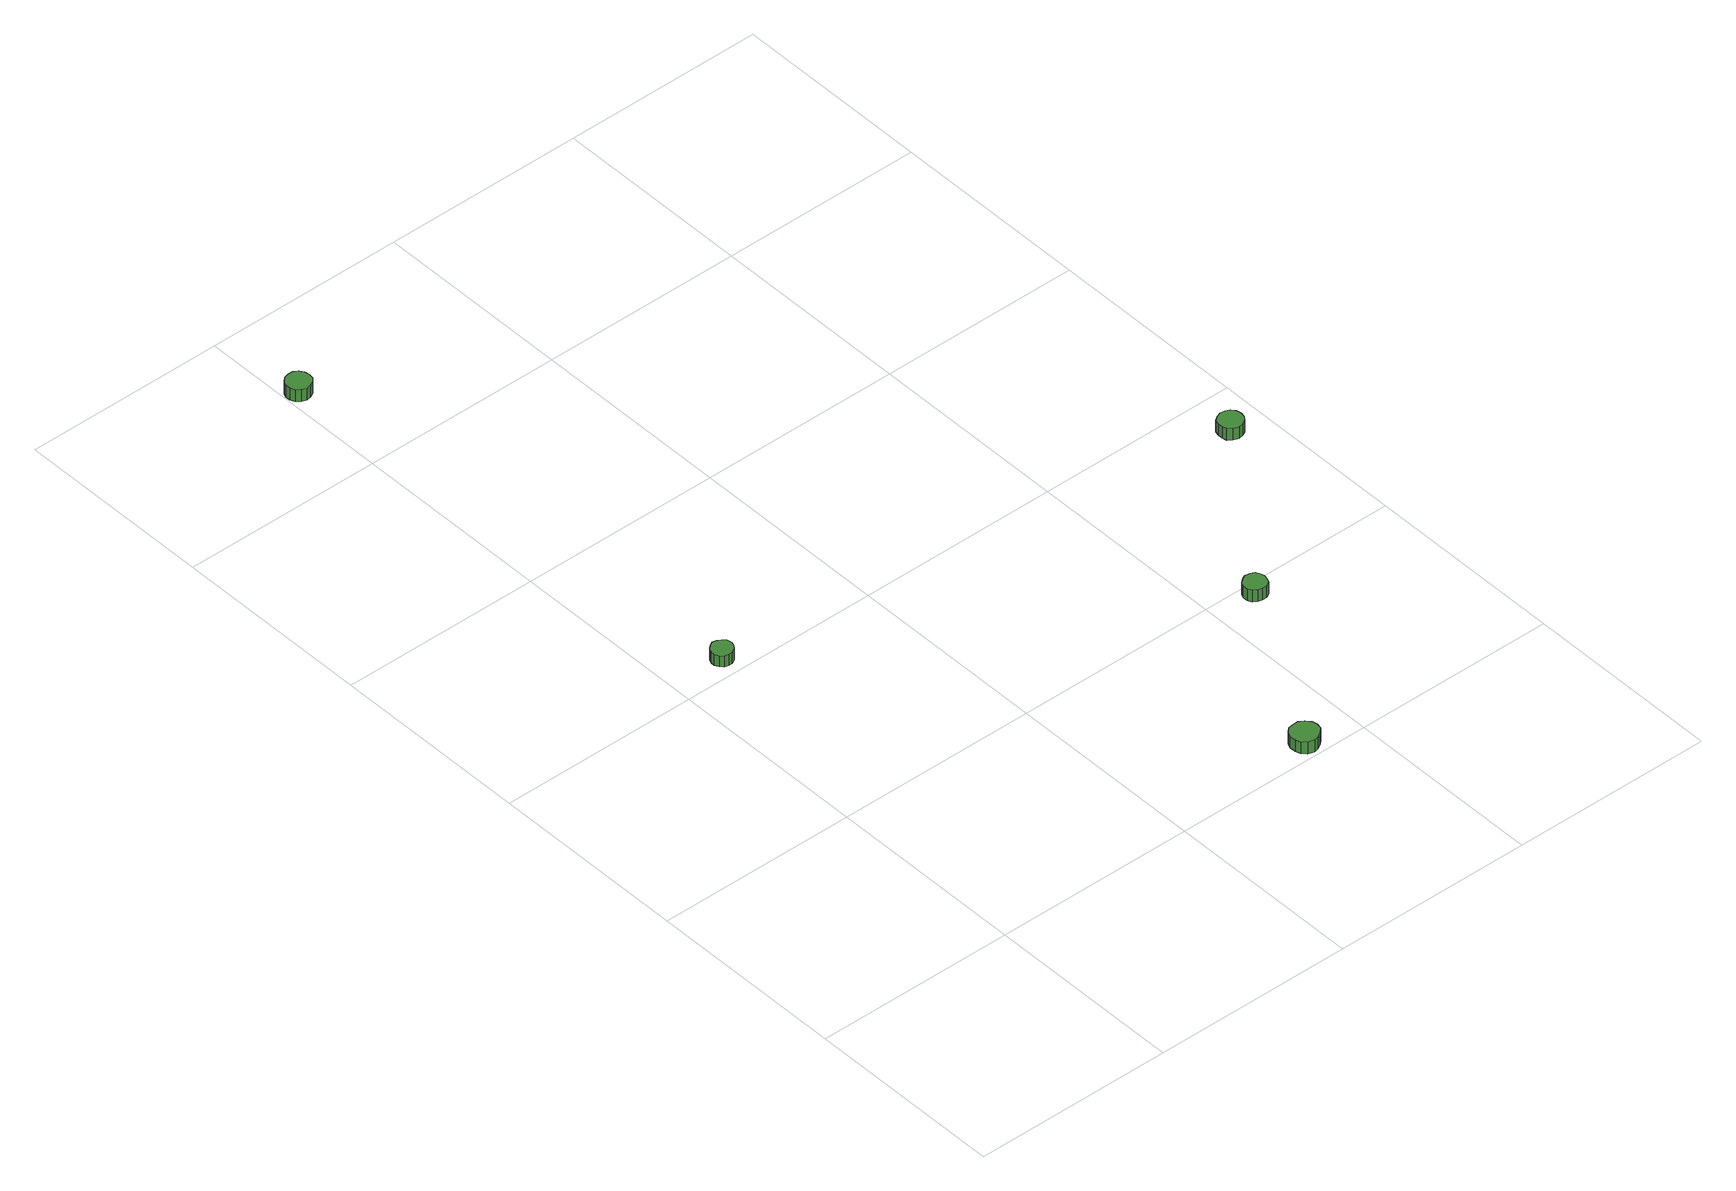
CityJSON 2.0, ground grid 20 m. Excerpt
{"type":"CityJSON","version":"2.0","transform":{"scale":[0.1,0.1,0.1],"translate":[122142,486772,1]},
"CityObjects":{
"tree1":{"type":"SolitaryVegetationObject","attributes":{"function":"something"},"geometry":[{"type":"MultiSurface","lod":"1","boundaries":[[[0,1,2,3,4,5,6,7,8,9,10,11,12,13,14]],[[15,16,17,18,19,20,21,22,23,24,25,26,27,28,29]],[[0,29,28,1]],[[1,28,27,2]],[[2,27,26,3]],[[3,26,25,4]],[[4,25,24,5]],[[5,24,23,6]],[[6,23,22,7]],[[7,22,21,8]],[[8,21,20,9]],[[9,20,19,10]],[[10,19,18,11]],[[11,18,17,12]],[[12,17,16,13]],[[13,16,15,14]],[[14,15,29,0]]]}]},
"tree2":{"type":"SolitaryVegetationObject","attributes":{"function":"something"},"geometry":[{"type":"MultiSurface","lod":"1","boundaries":[[[30,31,32,33,34,35,36,37,38,39,40,41,42,43,44]],[[45,46,47,48,49,50,51,52,53,54,55,56,57,58,59]],[[30,59,58,31]],[[31,58,57,32]],[[32,57,56,33]],[[33,56,55,34]],[[34,55,54,35]],[[35,54,53,36]],[[36,53,52,37]],[[37,52,51,38]],[[38,51,50,39]],[[39,50,49,40]],[[40,49,48,41]],[[41,48,47,42]],[[42,47,46,43]],[[43,46,45,44]],[[44,45,59,30]]]}]},
"tree3":{"type":"SolitaryVegetationObject","attributes":{"function":"something"},"geometry":[{"type":"MultiSurface","lod":"1","boundaries":[[[60,61,62,63,64,65,66,67,68,69,70,71,72,73,74]],[[75,76,77,78,79,80,81,82,83,84,85,86,87,88,89]],[[60,89,88,61]],[[61,88,87,62]],[[62,87,86,63]],[[63,86,85,64]],[[64,85,84,65]],[[65,84,83,66]],[[66,83,82,67]],[[67,82,81,68]],[[68,81,80,69]],[[69,80,79,70]],[[70,79,78,71]],[[71,78,77,72]],[[72,77,76,73]],[[73,76,75,74]],[[74,75,89,60]]]}]},
"tree4":{"type":"SolitaryVegetationObject","attributes":{"function":"something"},"geometry":[{"type":"MultiSurface","lod":"1","boundaries":[[[90,91,92,93,94,95,96,97,98,99,100,101,102,103,104]],[[105,106,107,108,109,110,111,112,113,114,115,116,117,118,119]],[[90,119,118,91]],[[91,118,117,92]],[[92,117,116,93]],[[93,116,115,94]],[[94,115,114,95]],[[95,114,113,96]],[[96,113,112,97]],[[97,112,111,98]],[[98,111,110,99]],[[99,110,109,100]],[[100,109,108,101]],[[101,108,107,102]],[[102,107,106,103]],[[103,106,105,104]],[[104,105,119,90]]]}]},
"tree5":{"type":"SolitaryVegetationObject","attributes":{"function":"something"},"geometry":[{"type":"MultiSurface","lod":"1","boundaries":[[[120,121,122,123,124,125,126,127,128,129,130,131,132,133,134]],[[135,136,137,138,139,140,141,142,143,144,145,146,147,148,149]],[[120,149,148,121]],[[121,148,147,122]],[[122,147,146,123]],[[123,146,145,124]],[[124,145,144,125]],[[125,144,143,126]],[[126,143,142,127]],[[127,142,141,128]],[[128,141,140,129]],[[129,140,139,130]],[[130,139,138,131]],[[131,138,137,132]],[[132,137,136,133]],[[133,136,135,134]],[[134,135,149,120]]]}]}
},
"vertices":[
[63,417,16],[62,422,16],[59,425,16],[55,427,16],[51,428,16],[47,426,16],[44,423,16],[42,419,16],[42,415,16],[44,411,16],[47,408,16],[51,407,16],[55,407,16],[59,409,16],[62,413,16],[62,413,4],[59,409,4],[55,407,4],[51,407,4],[47,408,4],[44,411,4],[42,415,4],[42,419,4],[44,423,4],[47,426,4],[51,428,4],[55,427,4],[59,425,4],[62,422,4],[63,417,4],
[26,909,13],[25,914,13],[22,918,13],[18,921,13],[13,921,13],[8,920,13],[4,916,13],[2,912,13],[2,907,13],[4,902,13],[8,899,13],[13,897,13],[18,898,13],[22,900,13],[25,904,13],[25,904,0],[22,900,0],[18,898,0],[13,897,0],[8,899,0],[4,902,0],[2,907,0],[2,912,0],[4,916,0],[8,920,0],[13,921,0],[18,921,0],[22,918,0],[25,914,0],[26,909,0],
[363,17,14],[362,22,14],[358,27,14],[353,30,14],[348,30,14],[342,29,14],[338,25,14],[336,20,14],[336,14,14],[338,9,14],[342,5,14],[348,3,14],[353,4,14],[358,7,14],[362,11,14],[362,11,1],[358,7,1],[353,4,1],[348,3,1],[342,5,1],[338,9,1],[336,14,1],[336,20,1],[338,25,1],[342,29,1],[348,30,1],[353,30,1],[358,27,1],[362,22,1],[363,17,1],
[455,188,14],[454,192,14],[452,196,14],[448,198,14],[443,199,14],[439,197,14],[435,194,14],[433,190,14],[433,185,14],[435,181,14],[439,178,14],[443,177,14],[448,177,14],[452,179,14],[454,183,14],[454,183,1],[452,179,1],[448,177,1],[443,177,1],[439,178,1],[435,181,1],[433,185,1],[433,190,1],[435,194,1],[439,197,1],[443,199,1],[448,198,1],[452,196,1],[454,192,1],[455,188,1],
[578,357,13],[577,362,13],[574,366,13],[570,368,13],[565,369,13],[560,367,13],[556,364,13],[555,359,13],[555,355,13],[556,350,13],[560,347,13],[565,345,13],[570,346,13],[574,348,13],[577,352,13],[577,352,0],[574,348,0],[570,346,0],[565,345,0],[560,347,0],[556,350,0],[555,355,0],[555,359,0],[556,364,0],[560,367,0],[565,369,0],[570,368,0],[574,366,0],[577,362,0],[578,357,0]
]}
